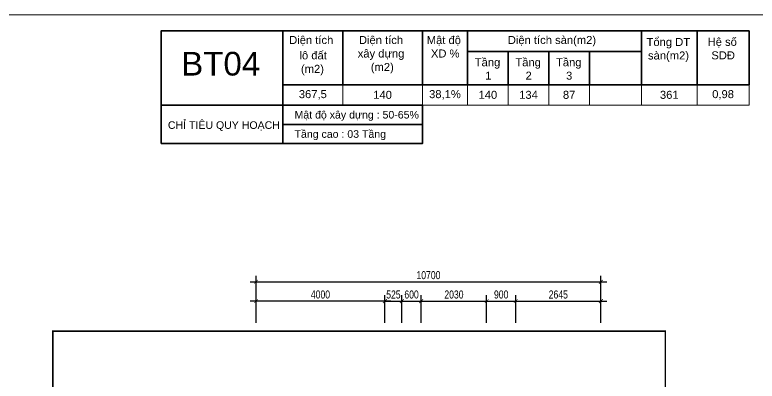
# Model space of a CAD drawing. Header units: millimetres. Extents: x 33748 to 451939, y -263262 to 62681.
# Drawn here: x 203627 to 226657, y -172472 to -161119 of the extents above; entities that cross this region are included whole.
import ezdxf
from ezdxf.enums import TextEntityAlignment as Align
from ezdxf.xclip import XClip

# ---------------------------------------------------------------- set-up
doc = ezdxf.new("R2010")
doc.units = ezdxf.units.MM
doc.header["$PDMODE"] = 98
doc.linetypes.add('CENTER', pattern=[50.8, 31.75, -6.35, 6.35, -6.35])
doc.linetypes.add('HIDDEN', pattern=[0.375, 0.25, -0.125])
doc.layers.get('Defpoints').update_dxf_attribs({"color": 202, "lineweight": 13})
for name, color, linetype, lineweight in [('-CENTER', 143, 'CENTER', 13), ('-LINE1', 7, 'Continuous', 18), ('-RANH GIOI KHU DAT', 12, 'CENTER', 18), ('-TEXT', 7, 'Continuous', 15), ('-WALL', 4, 'Continuous', 35)]:
    doc.layers.add(name, color=color, linetype=linetype, lineweight=lineweight)
doc.layers.add('12. NET DIM', color=9, linetype='Continuous')
doc.styles.add('1', font='arial.ttf')
doc.styles.add('AVANH', font='', dxfattribs={"width": 0.8})
doc.styles.get("Standard").update_dxf_attribs({"font": 'arial.ttf'})
doc.styles.get('AVANH').set_extended_font_data('.VnAvantH')
doc.dimstyles.new('C_100A3', dxfattribs={"dimscale": 100, "dimtxt": 2.5, "dimasz": 1.2, "dimexe": 1.8, "dimexo": 0, "dimgap": 0.75, "dimtad": 1, "dimdec": 0, "dimzin": 0, "dimdsep": 46, "dimtxsty": 'AVANH', "dimblk": 'ARCHTICK', "dimcen": 0, "dimdle": 1.8, "dimclrd": 256, "dimclre": 256, "dimclrt": 7, "dimadec": 0, "dimazin": 0, "dimtfac": 0.0001, "dimtdec": 0, "dimtix": 1, "dimtmove": 2, "dimatfit": 3, "dimldrblk": 'ARCHTICK', "dimfxl": 1.8, "dimtolj": 1, "dimtzin": 0, "dimarcsym": 0})

# ---------------------------------------------------------------- blocks, each defined once
blk = doc.blocks.new('A$C37A47670')
at = {"layer": '-WALL'}
for p, q in [((0, 1905), (16565, 1905)), ((0, 1905), (0, 0)), ((2134, 1905), (2134, 0)), ((4959, 1905), (4959, 0)), ((6565, 1905), (6565, 0)), ((12744, 1905), (12744, 0)), ((14715, 1905), (14715, 0)), ((16565, 1905), (16565, 0)), ((6565, 1180), (12744, 1180)), ((8008, 1180), (8008, 0)), ((9451, 1180), (9451, 0)), ((10894, 1180), (10894, 0)), ((0, 0), (16565, 0))]:
    blk.add_line(p, q, dxfattribs=at)
for s, height, p in [('Diện tích', 284.5, (227, 1443)), ('Diện tích', 284.5, (2706, 1443)), ('Mật độ', 284.5, (5115, 1443)), ('Diện tích sàn(m2)', 284.48, (7994, 1443)), ('Tổng DT', 284.5, (12923, 1373)), ('Hệ số', 284.5, (15091, 1378)), (' lô đất', 284.5, (484, 899)), ('xây dựng', 284.5, (2663, 964)), ('XD %%%', 284.5, (5263, 964)), ('sàn(m2)', 284.5, (12973, 894)), ('SDĐ', 284.5, (15223, 899)), ('Tầng', 284.5, (6820, 653)), ('Tầng', 284.5, (8263, 653)), ('Tầng', 284.5, (9706, 653)), ('(m2)', 284.5, (647, 420)), ('(m2)', 284.5, (3127, 485)), ('1', 284, (7192, 178)), ('2', 284, (8624, 178)), ('3', 284, (10063, 178))]:
    blk.add_text(s, height=height, dxfattribs=at).set_placement(p)
blk = doc.blocks.new('A$Cc865fbe0')
at = {"layer": '-WALL'}
for points in [[(0, 0), (3775, 0), (3775, 1194), (0, 1194)], [(3775, 597), (8107, 597), (8107, 1194), (3775, 1194)], [(3775, 0), (8107, 0), (8107, 597), (3775, 597)]]:
    blk.add_lwpolyline(points, close=True, dxfattribs=at)
for s, p in [('Mật độ xây dựng : 50-65%%%', (4141, 778)), ('CHỈ TIÊU QUY HOẠCH', (212, 458)), ('Tầng cao : 03 Tầng', (4141, 181))]:
    blk.add_text(s, height=234.37, dxfattribs=at).set_placement(p)
blk = doc.blocks.new('_ARCHTICK')
at = {"const_width": 0.15}
blk.add_lwpolyline([(-0.5, -0.5), (0.5, 0.5)], dxfattribs=at)
blk = doc.blocks.new('*D881')
at = {"layer": '12. NET DIM', "lineweight": -2, "transparency": 16777216}
for p, q in [((211109, -170669), (211109, -169812)), ((215109, -170669), (215109, -169812)), ((215289, -169992), (210929, -169992))]:
    blk.add_line(p, q, dxfattribs=at)
at = {"layer": 'Defpoints', "color": 0, "transparency": 16777216}
for p in [(211109, -169992), (211109, -170669), (215109, -170669)]:
    blk.add_point(p, dxfattribs=at)
at = {"layer": '12. NET DIM', "lineweight": -2, "transparency": 16777216, "xscale": 120, "yscale": 120, "zscale": 120, "rotation": 180}
blk.add_blockref('_ARCHTICK', (211109, -169992), dxfattribs=at)
at = {"layer": '12. NET DIM', "lineweight": -2, "transparency": 16777216, "xscale": 120, "yscale": 120, "zscale": 120}
blk.add_blockref('_ARCHTICK', (215109, -169992), dxfattribs=at)
at = {"layer": '12. NET DIM', "color": 7, "transparency": 16777216, "insert": (213109, -169788), "char_height": 250, "attachment_point": 5, "style": 'AVANH'}
blk.add_mtext('\\A1;4000', dxfattribs=at)
blk = doc.blocks.new('*D882')
at = {"layer": '12. NET DIM', "lineweight": -2, "transparency": 16777216}
for p, q in [((211109, -170669), (211109, -169212)), ((221809, -170669), (221809, -169212)), ((210929, -169392), (221989, -169392))]:
    blk.add_line(p, q, dxfattribs=at)
at = {"layer": 'Defpoints', "color": 0, "transparency": 16777216}
for p in [(221809, -169392), (211109, -170669), (221809, -170669)]:
    blk.add_point(p, dxfattribs=at)
at = {"layer": '12. NET DIM', "lineweight": -2, "transparency": 16777216, "xscale": 120, "yscale": 120, "zscale": 120, "rotation": 180}
blk.add_blockref('_ARCHTICK', (211109, -169392), dxfattribs=at)
at = {"layer": '12. NET DIM', "lineweight": -2, "transparency": 16777216, "xscale": 120, "yscale": 120, "zscale": 120}
blk.add_blockref('_ARCHTICK', (221809, -169392), dxfattribs=at)
at = {"layer": '12. NET DIM', "color": 7, "transparency": 16777216, "insert": (216459, -169188), "char_height": 250, "attachment_point": 5, "style": 'AVANH'}
blk.add_mtext('\\A1;10700', dxfattribs=at)
blk = doc.blocks.new('*T258')
at = {"layer": '-LINE1', "linetype": 'ByBlock', "lineweight": -2, "transparency": 16777216}
for p, q in [((0, 0), (176.96, 0)), ((0, 0), (0, -25.17)), ((16.05, 0), (16.05, -25.17)), ((34.58, 0), (34.58, -25.17)), ((59.1, 0), (59.1, -25.17)), ((73.04, 0), (73.04, -25.17)), ((85.57, 0), (85.57, -25.17)), ((98.09, 0), (98.09, -25.17)), ((110.62, 0), (110.62, -25.17)), ((126.68, 0), (126.68, -25.17)), ((143.79, 0), (143.79, -25.17)), ((159.84, 0), (159.84, -25.17)), ((176.96, 0), (176.96, -25.17)), ((0, -6.29), (176.96, -6.29)), ((0, -12.59), (176.96, -12.59)), ((0, -18.88), (176.96, -18.88)), ((0, -25.17), (176.96, -25.17))]:
    blk.add_line(p, q, dxfattribs=at)
at = {"layer": '-LINE1', "color": 0, "transparency": 16777216, "char_height": 2.4694}
for s, insert, width, attachment_point in [('{\\fArial|b0|i0|c0;250', (25.32, -3.15), 15.5244, 5), ('{\\fArial|b0|i0|c0;117,6', (46.84, -3.15), 21.5217, 5), ('{\\fArial|b0|i0|c0;47,0%', (66.07, -3.15), 10.9383, 5), ('{\\fArial|b0|i0|c0;117,6', (79.3, -3.15), 9.5272, 5), ('{\\fArial|b0|i0|c0;117,6', (91.83, -3.15), 9.5272, 5), ('{\\fArial|b0|i0|c0;79,3', (104.36, -3.15), 9.5272, 5), ('{\\fArial|b0|i0|c0;314,5', (135.23, -3.15), 14.1133, 5), ('{\\fArial|b0|i0|c0;1,26', (151.82, -3.15), 13.055, 5), ('{\\fArial|b1|i0|c0;49', (168.4, -3.15), 14.1133, 5), ('{\\fArial|b1|i0|c0;M1 BT', (1.5, -4.79), 13.055, 7), ('{\\fArial|b0|i0|c0;', (112.12, -4.79), 13.055, 7), ('{\\fArial|b1|i0|c0;M2 BT', (1.5, -11.09), 13.055, 7), ('{\\fArial|b0|i0|c0;328', (25.32, -9.44), 15.5244, 5), ('{\\fArial|b0|i0|c0;135,5', (46.84, -9.44), 21.5217, 5), ('{\\fArial|b0|i0|c0;41,3%', (66.07, -9.44), 10.9383, 5), ('{\\fArial|b0|i0|c0;135,5', (79.3, -9.44), 9.5272, 5), ('{\\fArial|b0|i0|c0;135,5', (91.83, -9.44), 9.5272, 5), ('{\\fArial|b0|i0|c0;92,6', (104.36, -9.44), 9.5272, 5), ('{\\fArial|b0|i0|c0;363,6', (135.23, -9.44), 14.1133, 5), ('{\\fArial|b0|i0|c0;1,11', (151.82, -9.44), 13.055, 5), ('{\\fArial|b1|i0|c0;6', (168.4, -9.44), 14.1133, 5), ('{\\fArial|b0|i0|c0;', (112.12, -11.09), 13.055, 7), ('{\\fArial|b1|i0|c0;M3 BT', (1.5, -17.38), 13.055, 7), ('{\\fArial|b0|i0|c0;242,5', (25.32, -15.73), 15.5244, 5), ('{\\fArial|b0|i0|c0;107,6', (46.84, -15.73), 21.5217, 5), ('{\\fArial|b0|i0|c0;44,4%', (66.07, -15.73), 10.9383, 5), ('{\\fArial|b0|i0|c0;107,6', (79.3, -15.73), 9.5272, 5), ('{\\fArial|b0|i0|c0;107,6', (91.83, -15.73), 9.5272, 5), ('{\\fArial|b0|i0|c0;78,4', (104.36, -15.73), 9.5272, 5), ('{\\fArial|b0|i0|c0;293,6', (135.23, -15.73), 14.1133, 5), ('{\\fArial|b0|i0|c0;1,21', (151.82, -15.73), 13.055, 5), ('{\\fArial|b1|i0|c0;2', (168.4, -15.73), 14.1133, 5), ('{\\fArial|b0|i0|c0;', (112.12, -17.38), 13.055, 7), ('{\\fArial|b0|i0|c0;367,5', (25.32, -22.02), 15.5244, 5), ('{\\fArial|b0|i0|c0;38,1%', (66.07, -22.02), 10.9383, 5), ('{\\fArial|b0|i0|c0;0,98', (151.82, -22.02), 13.055, 5), ('{\\fArial|b1|i0|c0;M4 BT', (1.5, -23.67), 13.055, 7), ('{\\fArial|b0|i0|c0;140', (46.84, -22.02), 21.5217, 5), ('{\\fArial|b0|i0|c0;140', (79.3, -22.02), 9.5272, 5), ('{\\fArial|b0|i0|c0;134', (91.83, -22.02), 9.5272, 5), ('{\\fArial|b0|i0|c0;87', (104.36, -22.02), 9.5272, 5), ('{\\fArial|b0|i0|c0;361', (135.23, -22.02), 14.1133, 5), ('{\\fArial|b1|i0|c0;2', (168.4, -22.02), 14.1133, 5), ('{\\fArial|b0|i0|c0;', (112.12, -23.67), 13.055, 7)]:
    blk.add_mtext(s, dxfattribs=dict(at, insert=insert, width=width, attachment_point=attachment_point))
blk = doc.blocks.new('Bang tk')
blk.add_blockref('*T258', (0, 25.17))
blk = doc.blocks.new('*D984')
at = {"layer": '12. NET DIM', "lineweight": -2, "transparency": 16777216}
for p, q in [((215109, -170669), (215109, -169812)), ((215635, -170669), (215635, -169812)), ((215109, -169992), (214989, -169992)), ((215109, -169992), (215635, -169992)), ((215635, -169992), (215755, -169992))]:
    blk.add_line(p, q, dxfattribs=at)
at = {"layer": 'Defpoints', "color": 0, "transparency": 16777216}
for p in [(215635, -169992), (215109, -170669), (215635, -170669)]:
    blk.add_point(p, dxfattribs=at)
at = {"layer": '12. NET DIM', "lineweight": -2, "transparency": 16777216, "xscale": 120, "yscale": 120, "zscale": 120}
blk.add_blockref('_ARCHTICK', (215109, -169992), dxfattribs=at)
at = {"layer": '12. NET DIM', "lineweight": -2, "transparency": 16777216, "xscale": 120, "yscale": 120, "zscale": 120, "rotation": 180}
blk.add_blockref('_ARCHTICK', (215635, -169992), dxfattribs=at)
at = {"layer": '12. NET DIM', "color": 7, "transparency": 16777216, "insert": (215372, -169788), "char_height": 250, "attachment_point": 5, "style": 'AVANH'}
blk.add_mtext('\\A1;525', dxfattribs=at)
blk = doc.blocks.new('*D985')
at = {"layer": '12. NET DIM', "lineweight": -2, "transparency": 16777216}
for p, q in [((215635, -170669), (215635, -169812)), ((216235, -170669), (216235, -169812)), ((215455, -169992), (216415, -169992))]:
    blk.add_line(p, q, dxfattribs=at)
at = {"layer": 'Defpoints', "color": 0, "transparency": 16777216}
for p in [(216235, -169992), (215635, -170669), (216235, -170669)]:
    blk.add_point(p, dxfattribs=at)
at = {"layer": '12. NET DIM', "lineweight": -2, "transparency": 16777216, "xscale": 120, "yscale": 120, "zscale": 120, "rotation": 180}
blk.add_blockref('_ARCHTICK', (215635, -169992), dxfattribs=at)
at = {"layer": '12. NET DIM', "lineweight": -2, "transparency": 16777216, "xscale": 120, "yscale": 120, "zscale": 120}
blk.add_blockref('_ARCHTICK', (216235, -169992), dxfattribs=at)
at = {"layer": '12. NET DIM', "color": 7, "transparency": 16777216, "insert": (215935, -169788), "char_height": 250, "attachment_point": 5, "style": 'AVANH'}
blk.add_mtext('\\A1;600', dxfattribs=at)
blk = doc.blocks.new('*D986')
at = {"layer": '12. NET DIM', "lineweight": -2, "transparency": 16777216}
for p, q in [((216235, -170669), (216235, -169812)), ((218265, -170669), (218265, -169812)), ((216055, -169992), (218445, -169992))]:
    blk.add_line(p, q, dxfattribs=at)
at = {"layer": 'Defpoints', "color": 0, "transparency": 16777216}
for p in [(218265, -169992), (216235, -170669), (218265, -170669)]:
    blk.add_point(p, dxfattribs=at)
at = {"layer": '12. NET DIM', "lineweight": -2, "transparency": 16777216, "xscale": 120, "yscale": 120, "zscale": 120, "rotation": 180}
blk.add_blockref('_ARCHTICK', (216235, -169992), dxfattribs=at)
at = {"layer": '12. NET DIM', "lineweight": -2, "transparency": 16777216, "xscale": 120, "yscale": 120, "zscale": 120}
blk.add_blockref('_ARCHTICK', (218265, -169992), dxfattribs=at)
at = {"layer": '12. NET DIM', "color": 7, "transparency": 16777216, "insert": (217250, -169788), "char_height": 250, "attachment_point": 5, "style": 'AVANH'}
blk.add_mtext('\\A1;2030', dxfattribs=at)
blk = doc.blocks.new('*D987')
at = {"layer": '12. NET DIM', "lineweight": -2, "transparency": 16777216}
for p, q in [((218265, -170669), (218265, -169812)), ((219165, -170669), (219165, -169812)), ((218085, -169992), (219345, -169992))]:
    blk.add_line(p, q, dxfattribs=at)
at = {"layer": 'Defpoints', "color": 0, "transparency": 16777216}
for p in [(219165, -169992), (218265, -170669), (219165, -170669)]:
    blk.add_point(p, dxfattribs=at)
at = {"layer": '12. NET DIM', "lineweight": -2, "transparency": 16777216, "xscale": 120, "yscale": 120, "zscale": 120, "rotation": 180}
blk.add_blockref('_ARCHTICK', (218265, -169992), dxfattribs=at)
at = {"layer": '12. NET DIM', "lineweight": -2, "transparency": 16777216, "xscale": 120, "yscale": 120, "zscale": 120}
blk.add_blockref('_ARCHTICK', (219165, -169992), dxfattribs=at)
at = {"layer": '12. NET DIM', "color": 7, "transparency": 16777216, "insert": (218715, -169788), "char_height": 250, "attachment_point": 5, "style": 'AVANH'}
blk.add_mtext('\\A1;900', dxfattribs=at)
blk = doc.blocks.new('*D988')
at = {"layer": '12. NET DIM', "lineweight": -2, "transparency": 16777216}
for p, q in [((219165, -170669), (219165, -169812)), ((221810, -170669), (221810, -169812)), ((218985, -169992), (221990, -169992))]:
    blk.add_line(p, q, dxfattribs=at)
at = {"layer": 'Defpoints', "color": 0, "transparency": 16777216}
for p in [(221810, -169992), (219165, -170669), (221810, -170669)]:
    blk.add_point(p, dxfattribs=at)
at = {"layer": '12. NET DIM', "lineweight": -2, "transparency": 16777216, "xscale": 120, "yscale": 120, "zscale": 120, "rotation": 180}
blk.add_blockref('_ARCHTICK', (219165, -169992), dxfattribs=at)
at = {"layer": '12. NET DIM', "lineweight": -2, "transparency": 16777216, "xscale": 120, "yscale": 120, "zscale": 120}
blk.add_blockref('_ARCHTICK', (221810, -169992), dxfattribs=at)
at = {"layer": '12. NET DIM', "color": 7, "transparency": 16777216, "insert": (220488, -169788), "char_height": 250, "attachment_point": 5, "style": 'AVANH'}
blk.add_mtext('\\A1;2645', dxfattribs=at)

msp = doc.modelspace()

# ---------------------------------------------------------------- linework, layer by layer
at = {"layer": '-RANH GIOI KHU DAT', "linetype": 'HIDDEN', "ltscale": 10, "const_width": 50}
msp.add_lwpolyline([(223809.1, -170924.3), (204809.1, -170924.3), (204809.1, -185924.3), (209809.1, -190924.3), (223809.1, -190924.3)], close=True, dxfattribs=at)
at = {"layer": '-WALL'}
msp.add_lwpolyline([(211938.7, -161618.9), (208163.4, -161618.9), (208163.4, -163916.2), (211938.7, -163916.2)], close=True, dxfattribs=at)
at = {"layer": 'Defpoints'}
msp.add_lwpolyline([(226907.2, -194382.9), (226907.2, -161118.9), (179867.2, -161118.9), (179867.2, -194382.9)], close=True, dxfattribs=at)

# ---------------------------------------------------------------- block references
at = {"layer": '-CENTER'}
msp.add_blockref('A$Cc865fbe0', (208163.4, -165110.6), dxfattribs=at)
at = {"layer": '-TEXT'}
ref = msp.add_blockref('Bang tk', (210323.2, -163916.2), dxfattribs=dict(at, xscale=100.6227567843635, yscale=100.6227567843635, zscale=100.6227567843635))
XClip(ref).set_block_clipping_path([(16.055, 0), (159.8444444444, 6.2925925926)])
at = {"layer": '-WALL', "xscale": 0.8734614304198234, "yscale": 0.8734614304198234, "zscale": 0.8734614304198234}
msp.add_blockref('A$C37A47670', (211938.7, -163283), dxfattribs=at)

# ---------------------------------------------------------------- texts
at = {"layer": '-TEXT', "color": 4, "style": '1'}
msp.add_text('BT04', height=733.71, dxfattribs=at).set_placement((210013.6, -163219.9), align=Align.BOTTOM_CENTER)

# ---------------------------------------------------------------- dimensions: what is measured, and where the dimension line sits
at = {"layer": '12. NET DIM'}
for base, p1, p2, picture, middle in [((221809.1, -169391.8), (211109.1, -170668.7), (221809.1, -170668.7), '*D882', (216459.1, -169187.5)), ((211109.1, -169991.8), (215109.4, -170668.7), (211109.1, -170668.7), '*D881', (213109.2, -169787.5)), ((215634.7, -169991.8), (215109.4, -170668.7), (215634.7, -170668.7), '*D984', (215372.1, -169787.5)), ((216234.7, -169991.8), (215634.7, -170668.7), (216234.7, -170668.7), '*D985', (215934.7, -169787.5)), ((218265.1, -169991.8), (216234.7, -170668.7), (218265.1, -170668.7), '*D986', (217249.9, -169787.5)), ((219165.1, -169991.8), (218265.1, -170668.7), (219165.1, -170668.7), '*D987', (218715.1, -169787.5)), ((221810.1, -169991.8), (219165.1, -170668.7), (221810.1, -170668.7), '*D988', (220487.6, -169787.5))]:
    dim = msp.add_linear_dim(base=base, p1=p1, p2=p2, dimstyle='C_100A3', dxfattribs=at)
    dim.commit()
    dim.dimension.update_dxf_attribs({"geometry": picture, "text_midpoint": middle})

doc.saveas('drawing.dxf')
